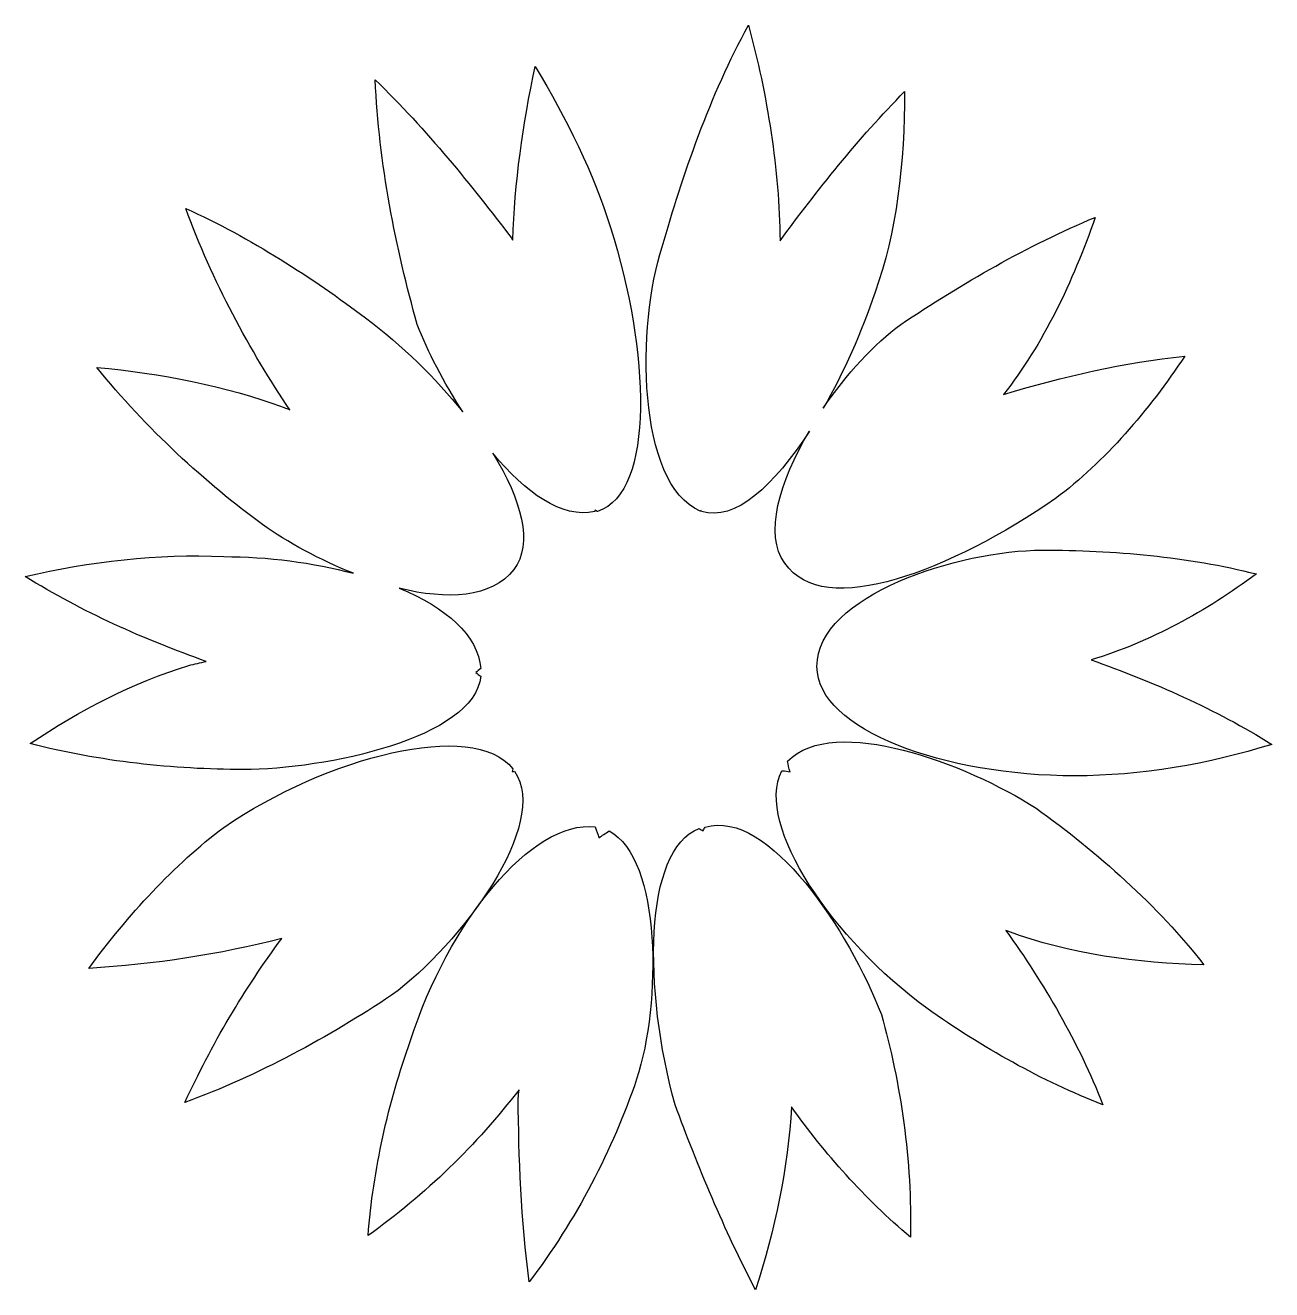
# Model space of a CAD drawing. Header units: centimetres. Extents: x -7.9 to 7.9, y -8 to 8.
import ezdxf

# ---------------------------------------------------------------- set-up
doc = ezdxf.new("R2010")
doc.units = ezdxf.units.CM
doc.header["$MEASUREMENT"] = 0
doc.layers.add('Camada 1', color=7, linetype='Continuous')

msp = doc.modelspace()

# ---------------------------------------------------------------- linework, layer by layer
at = {"layer": 'Camada 1'}
for points, knots in [([(0.65449, 1.85011), (0.65751, 1.85239), (0.66055, 1.8554), (0.66357, 1.85765), (0.66357, 1.85765), (0.6651, 1.85238), (0.66812, 1.84857), (0.67037, 1.84482), (0.67037, 1.84482), (1.09058, 1.71105), (1.58937, 2.17206), (2.03303, 2.85981), (2.03303, 2.85981), (1.65438, 2.21891), (1.45563, 1.54853), (1.72318, 1.19256), (1.72318, 1.19256), (2.21216, 0.45948), (3.84008, 1.11094), (5.1453, 2.0088), (5.1453, 2.0088), (5.77107, 2.47738), (6.32053, 3.11828), (6.77775, 3.80754), (6.77775, 3.80754), (6.01366, 3.7229), (5.23674, 3.5551), (4.48551, 3.32081), (4.48551, 3.32081), (4.98279, 3.94962), (5.36369, 4.74543), (5.64483, 5.5594), (5.64483, 5.5594), (4.79761, 5.20872), (3.95949, 4.72202), (3.18706, 4.20733), (3.18706, 4.20733), (2.85681, 3.96473), (2.49933, 3.57625), (2.20834, 3.15), (2.20834, 3.15), (2.46456, 3.59741), (2.69507, 4.10983), (2.86361, 4.61545), (2.86361, 4.61545), (3.13494, 5.35533), (3.23696, 6.26076), (3.23696, 7.14804), (3.23696, 7.14804), (2.65199, 6.55778), (2.12296, 5.88817), (1.66269, 5.26466), (1.66269, 5.26466), (1.65287, 6.15345), (1.50473, 7.10421), (1.26287, 7.98546), (1.26287, 7.98546), (0.78069, 7.11255), (0.42927, 6.08393), (0.17308, 5.18609), (0.17308, 5.18609), (-0.1504, 4.21115), (-0.1504, 2.18719), (0.65449, 1.85011)], [0, 0, 0, 0, 0.05882353, 0.05882353, 0.05882353, 0.05882353, 0.11764706, 0.11764706, 0.11764706, 0.11764706, 0.17647059, 0.17647059, 0.17647059, 0.17647059, 0.23529412, 0.23529412, 0.23529412, 0.23529412, 0.29411765, 0.29411765, 0.29411765, 0.29411765, 0.35294118, 0.35294118, 0.35294118, 0.35294118, 0.41176471, 0.41176471, 0.41176471, 0.41176471, 0.47058824, 0.47058824, 0.47058824, 0.47058824, 0.52941176, 0.52941176, 0.52941176, 0.52941176, 0.58823529, 0.58823529, 0.58823529, 0.58823529, 0.64705882, 0.64705882, 0.64705882, 0.64705882, 0.70588235, 0.70588235, 0.70588235, 0.70588235, 0.76470588, 0.76470588, 0.76470588, 0.76470588, 0.82352941, 0.82352941, 0.82352941, 0.82352941, 0.88235294, 0.88235294, 0.88235294, 0.88235294, 1, 1, 1, 1]), ([(-7.81467, -1.08682), (-6.94025, -1.31505), (-5.99402, -1.4148), (-5.12261, -1.4148), (-5.12261, -1.4148), (-4.08494, -1.4148), (-2.19703, -1.02031), (-2.1207, -0.23658), (-2.1207, -0.23658), (-2.14337, -0.22295), (-2.16076, -0.20406), (-2.18343, -0.18895), (-2.18343, -0.18895), (-2.15925, -0.17532), (-2.14186, -0.15569), (-2.1207, -0.14058), (-2.1207, -0.14058), (-2.15245, 0.28265), (-2.55753, 0.63031), (-3.15157, 0.87441), (-3.15157, 0.87441), (-2.54694, 0.72627), (-1.98391, 0.74818), (-1.702, 1.11095), (-1.702, 1.11095), (-1.45636, 1.43745), (-1.60148, 1.98916), (-1.96804, 2.58015), (-1.96804, 2.58015), (-1.55463, 2.08437), (-1.09058, 1.74806), (-0.68021, 1.84405), (-0.68021, 1.84405), (-0.6787, 1.85011), (-0.67643, 1.8554), (-0.67264, 1.8622), (-0.67264, 1.8622), (-0.66507, 1.8554), (-0.65602, 1.85162), (-0.64695, 1.84482), (-0.64695, 1.84482), (-0.64544, 1.84482), (-0.64393, 1.84482), (-0.64243, 1.84482), (-0.64243, 1.84482), (0.09142, 2.09043), (0.00979, 3.88238), (-0.47918, 5.42942), (-0.47918, 5.42942), (-0.69153, 6.10509), (-1.03163, 6.80795), (-1.43221, 7.46396), (-1.43221, 7.46396), (-1.58943, 6.73691), (-1.69071, 5.9887), (-1.71563, 5.2707), (-1.71563, 5.2707), (-1.7232, 5.28128), (-1.72923, 5.29414), (-1.7368, 5.30473), (-1.7368, 5.30473), (-2.22578, 5.94637), (-2.8032, 6.67117), (-3.45389, 7.29543), (-3.45389, 7.29543), (-3.41005, 6.25474), (-3.19317, 5.15736), (-2.92258, 4.20737), (-2.92258, 4.20737), (-2.79108, 3.86426), (-2.58701, 3.47352), (-2.3482, 3.10393), (-2.3482, 3.10393), (-2.68904, 3.52642), (-3.11454, 3.94509), (-3.57558, 4.28974), (-3.57558, 4.28974), (-4.23762, 4.78702), (-5.02894, 5.30397), (-5.84742, 5.67206), (-5.84742, 5.67206), (-5.51563, 4.76136), (-5.03422, 3.86956), (-4.53239, 3.12738), (-4.53239, 3.12738), (-4.55657, 3.13796), (-4.58076, 3.15005), (-4.60571, 3.15762), (-4.60571, 3.15762), (-5.34638, 3.43046), (-6.16715, 3.58992), (-6.97278, 3.66398), (-6.97278, 3.66398), (-6.35228, 2.89915), (-5.58745, 2.19324), (-4.87778, 1.68159), (-4.87778, 1.68159), (-4.56488, 1.45487), (-4.15451, 1.2319), (-3.72748, 1.06339), (-3.72748, 1.06339), (-4.23762, 1.19865), (-4.81201, 1.27424), (-5.36827, 1.27424), (-5.36827, 1.27424), (-6.19734, 1.31432), (-7.06271, 1.21455), (-7.87591, 1.02334), (-7.87591, 1.02334), (-7.16172, 0.5767), (-6.36286, 0.22374), (-5.58972, -0.0491), (-5.58972, -0.0491), (-5.66304, -0.07101), (-5.73709, -0.07855), (-5.80964, -0.10273), (-5.80964, -0.10273), (-6.51398, -0.31439), (-7.19266, -0.66962), (-7.81467, -1.08682)], [0, 0, 0, 0, 0.03225806, 0.03225806, 0.03225806, 0.03225806, 0.06451613, 0.06451613, 0.06451613, 0.06451613, 0.09677419, 0.09677419, 0.09677419, 0.09677419, 0.12903226, 0.12903226, 0.12903226, 0.12903226, 0.16129032, 0.16129032, 0.16129032, 0.16129032, 0.19354839, 0.19354839, 0.19354839, 0.19354839, 0.22580645, 0.22580645, 0.22580645, 0.22580645, 0.25806452, 0.25806452, 0.25806452, 0.25806452, 0.29032258, 0.29032258, 0.29032258, 0.29032258, 0.32258065, 0.32258065, 0.32258065, 0.32258065, 0.35483871, 0.35483871, 0.35483871, 0.35483871, 0.38709677, 0.38709677, 0.38709677, 0.38709677, 0.41935484, 0.41935484, 0.41935484, 0.41935484, 0.4516129, 0.4516129, 0.4516129, 0.4516129, 0.48387097, 0.48387097, 0.48387097, 0.48387097, 0.51612903, 0.51612903, 0.51612903, 0.51612903, 0.5483871, 0.5483871, 0.5483871, 0.5483871, 0.58064516, 0.58064516, 0.58064516, 0.58064516, 0.61290323, 0.61290323, 0.61290323, 0.61290323, 0.64516129, 0.64516129, 0.64516129, 0.64516129, 0.67741935, 0.67741935, 0.67741935, 0.67741935, 0.70967742, 0.70967742, 0.70967742, 0.70967742, 0.74193548, 0.74193548, 0.74193548, 0.74193548, 0.77419355, 0.77419355, 0.77419355, 0.77419355, 0.80645161, 0.80645161, 0.80645161, 0.80645161, 0.83870968, 0.83870968, 0.83870968, 0.83870968, 0.87096774, 0.87096774, 0.87096774, 0.87096774, 0.90322581, 0.90322581, 0.90322581, 0.90322581, 0.93548387, 0.93548387, 0.93548387, 0.93548387, 1, 1, 1, 1]), ([(4.98127, 1.35584), (3.92167, 1.35584), (2.12898, 0.78601), (2.12898, -0.11186), (2.12898, -0.11186), (2.12898, -0.92506), (3.75842, -1.49492), (5.38711, -1.49492), (5.38711, -1.49492), (6.21393, -1.49492), (7.08306, -1.34678), (7.87586, -1.09738), (7.87586, -1.09738), (7.16924, -0.65148), (6.37491, -0.30612), (5.59343, -0.03024), (5.59343, -0.03024), (6.34315, 0.19648), (7.04753, 0.58494), (7.68163, 1.05505), (7.68163, 1.05505), (6.82081, 1.27573), (5.87083, 1.35584), (4.98127, 1.35584)], [0, 0, 0, 0, 0.14285714, 0.14285714, 0.14285714, 0.14285714, 0.28571429, 0.28571429, 0.28571429, 0.28571429, 0.42857143, 0.42857143, 0.42857143, 0.42857143, 0.57142857, 0.57142857, 0.57142857, 0.57142857, 0.71428571, 0.71428571, 0.71428571, 0.71428571, 1, 1, 1, 1]), ([(-3.2483, -4.26708), (-2.36253, -3.62166), (-1.24099, -2.09953), (-1.69218, -1.43673), (-1.69218, -1.43673), (-1.7035, -1.43898), (-1.71258, -1.44051), (-1.72316, -1.44051), (-1.72316, -1.44051), (-1.71864, -1.42842), (-1.71864, -1.41633), (-1.71485, -1.40498), (-1.71485, -1.40498), (-2.2197, -0.77088), (-4.07284, -1.25912), (-5.36824, -2.14637), (-5.36824, -2.14637), (-5.99327, -2.61571), (-6.57747, -3.25587), (-7.07478, -3.92622), (-7.07478, -3.92622), (-6.2442, -3.87862), (-5.41359, -3.74937), (-4.63516, -3.54911), (-4.63516, -3.54911), (-5.10223, -4.18094), (-5.52696, -4.89587), (-5.85949, -5.62067), (-5.85949, -5.62067), (-4.93216, -5.28133), (-4.03203, -4.78857), (-3.2483, -4.26708)], [0, 0, 0, 0, 0.11111111, 0.11111111, 0.11111111, 0.11111111, 0.22222222, 0.22222222, 0.22222222, 0.22222222, 0.33333333, 0.33333333, 0.33333333, 0.33333333, 0.44444444, 0.44444444, 0.44444444, 0.44444444, 0.55555556, 0.55555556, 0.55555556, 0.55555556, 0.66666667, 0.66666667, 0.66666667, 0.66666667, 0.77777778, 0.77777778, 0.77777778, 0.77777778, 1, 1, 1, 1]), ([(7.01883, -3.88013), (6.43765, -3.13342), (5.66901, -2.46077), (4.89965, -1.9038), (4.89965, -1.9038), (4.01692, -1.34151), (2.34968, -0.70741), (1.75489, -1.31052), (1.75489, -1.31052), (1.76926, -1.35285), (1.77227, -1.40122), (1.78889, -1.44353), (1.78889, -1.44353), (1.75865, -1.44051), (1.72692, -1.4307), (1.69671, -1.4299), (1.69671, -1.4299), (1.69142, -1.4299), (1.68763, -1.43292), (1.68308, -1.43292), (1.68308, -1.43292), (1.33997, -2.12748), (2.34591, -3.57176), (3.51585, -4.42956), (3.51585, -4.42956), (4.21342, -4.92306), (4.97373, -5.35235), (5.74235, -5.6486), (5.74235, -5.6486), (5.43398, -4.86414), (4.99715, -4.11137), (4.51574, -3.44933), (4.51574, -3.44933), (4.52556, -3.45235), (4.5331, -3.45539), (4.54217, -3.45841), (4.54217, -3.45841), (5.31684, -3.74408), (6.17991, -3.86576), (7.01883, -3.88013)], [0, 0, 0, 0, 0.09090909, 0.09090909, 0.09090909, 0.09090909, 0.18181818, 0.18181818, 0.18181818, 0.18181818, 0.27272727, 0.27272727, 0.27272727, 0.27272727, 0.36363636, 0.36363636, 0.36363636, 0.36363636, 0.45454545, 0.45454545, 0.45454545, 0.45454545, 0.54545455, 0.54545455, 0.54545455, 0.54545455, 0.63636364, 0.63636364, 0.63636364, 0.63636364, 0.72727273, 0.72727273, 0.72727273, 0.72727273, 0.81818182, 0.81818182, 0.81818182, 0.81818182, 1, 1, 1, 1]), ([(0.7142, -2.14187), (0.70965, -2.15849), (0.69682, -2.17359), (0.69153, -2.19098), (0.69153, -2.19098), (0.67642, -2.17963), (0.65753, -2.17209), (0.63938, -2.16), (0.63938, -2.16), (-0.06724, -2.43509), (-0.06499, -4.20057), (0.33633, -5.65165), (0.33633, -5.65165), (0.61975, -6.415), (0.95982, -7.23875), (1.35209, -7.98546), (1.35209, -7.98546), (1.60149, -7.23272), (1.76169, -6.43614), (1.80707, -5.67432), (1.80707, -5.67432), (2.2212, -6.26381), (2.73364, -6.83364), (3.31027, -7.32339), (3.31027, -7.32339), (3.33292, -6.36507), (3.18708, -5.36746), (2.94295, -4.50965), (2.94295, -4.50965), (2.5447, -3.47354), (1.52364, -1.90303), (0.7142, -2.14187)], [0, 0, 0, 0, 0.11111111, 0.11111111, 0.11111111, 0.11111111, 0.22222222, 0.22222222, 0.22222222, 0.22222222, 0.33333333, 0.33333333, 0.33333333, 0.33333333, 0.44444444, 0.44444444, 0.44444444, 0.44444444, 0.55555556, 0.55555556, 0.55555556, 0.55555556, 0.66666667, 0.66666667, 0.66666667, 0.66666667, 0.77777778, 0.77777778, 0.77777778, 0.77777778, 1, 1, 1, 1]), ([(-0.49881, -2.19097), (-0.53961, -2.22272), (-0.58723, -2.24463), (-0.62578, -2.27939), (-0.62578, -2.27939), (-0.63409, -2.23102), (-0.65978, -2.18869), (-0.67264, -2.14032), (-0.67264, -2.14032), (-1.47679, -2.04359), (-2.53637, -3.35563), (-3.00571, -4.83767), (-3.00571, -4.83767), (-3.29442, -5.62441), (-3.47654, -6.4724), (-3.54456, -7.30073), (-3.54456, -7.30073), (-2.82129, -6.78982), (-2.16529, -6.14741), (-1.63625, -5.45968), (-1.63625, -5.45968), (-1.63625, -5.49595), (-1.64607, -5.53223), (-1.64607, -5.57001), (-1.64607, -5.57001), (-1.64229, -6.30764), (-1.6098, -7.10954), (-1.50777, -7.88567), (-1.50777, -7.88567), (-0.91976, -7.11631), (-0.44743, -6.21088), (-0.1504, -5.32514), (-0.1504, -5.32514), (0.16249, -4.38045), (0.16702, -2.53335), (-0.49881, -2.19097)], [0, 0, 0, 0, 0.1, 0.1, 0.1, 0.1, 0.2, 0.2, 0.2, 0.2, 0.3, 0.3, 0.3, 0.3, 0.4, 0.4, 0.4, 0.4, 0.5, 0.5, 0.5, 0.5, 0.6, 0.6, 0.6, 0.6, 0.7, 0.7, 0.7, 0.7, 0.8, 0.8, 0.8, 0.8, 1, 1, 1, 1])]:
    msp.add_open_spline(points, degree=3, knots=knots, dxfattribs=at)

doc.saveas('drawing.dxf')
